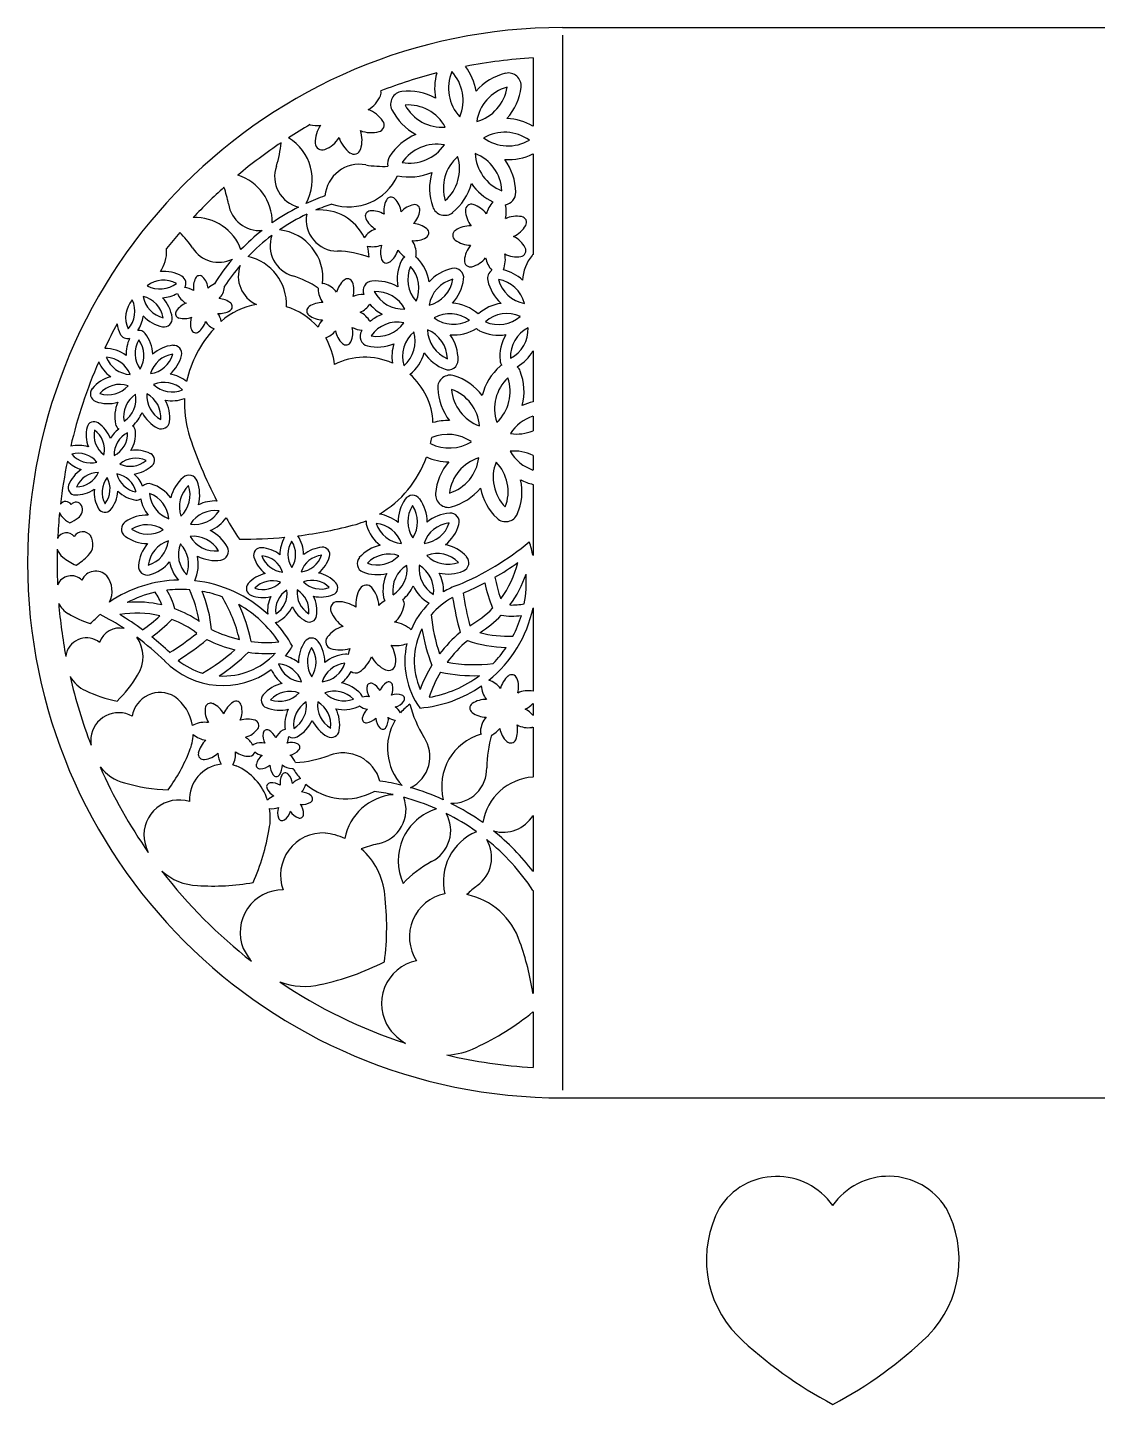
# Model space of a CAD drawing. Extents: x 41 to 331, y 1 to 187.
# Drawn here: x 40.6 to 185.6, y 0.7 to 187.2 of the extents above; entities that cross this region are included whole.
import ezdxf

# ---------------------------------------------------------------- set-up
doc = ezdxf.new("R2010")
doc.units = 0
doc.layers.get('0').update_dxf_attribs({"linetype": 'CONTINUOUS'})

msp = doc.modelspace()

# ---------------------------------------------------------------- linework, layer by layer
for p, q in [((113.1, 187.2), (258.1, 187.2)), ((113.1, 186.16), (113.1, 43.23)), ((109.1, 183.08), (109.1, 173.85)), ((109.1, 170.07), (109.1, 156.44)), ((109.1, 143.39), (109.1, 136.5)), ((109.1, 134.55), (109.1, 132.58)), ((109.1, 129.24), (109.1, 127.25)), ((109.1, 125.3), (109.1, 115.66)), ((109.1, 108.57), (109.1, 97.29)), ((109.1, 95.63), (109.1, 94.02)), ((109.1, 92.43), (109.1, 85.65)), ((109.1, 80.47), (109.1, 72.89)), ((109.1, 70.31), (109.1, 56.33)), ((109.1, 53.86), (109.1, 46.32)), ((113.1, 42.2), (258.1, 42.2))]:
    msp.add_line(p, q)
for centre, radius, start, end in [((113.1, 114.7), 72.5, 90, 270), ((113.1, 114.7), 68.5, 93.3476, 101.0625), ((113.1, 114.7), 68.5, 104.4127, 111.0662), ((103.35, 179), 7.58, 164.4034, 190.5825), ((103.35, 179), 5.71, 157.0174, 222.8813), ((93.91, 177.35), 5.71, 337.0174, 42.8813), ((93.91, 177.35), 7.58, 9.3162, 37.1384), ((107.12, 173.62), 7.58, 103.3189, 139.1539), ((105.77, 179.32), 1.72, 353.7226, 103.3189), ((107.12, 173.62), 5.71, 105.5888, 171.4527), ((99.94, 179.97), 5.71, 285.5888, 351.4527), ((99.94, 179.97), 7.58, 317.8876, 353.7226), ((84.67, 179.62), 4.12, 300.4425, 336.2775), ((87.58, 178.34), 0.932, 336.2775, 17.4008), ((91.52, 176.82), 1.72, 96.5797, 206.1761), ((92.19, 171), 7.58, 60.7447, 96.5797), ((85.37, 172.2), 4.12, 34.4453, 70.2803), ((96.78, 179.41), 7.58, 206.1761, 242.0111), ((92.19, 171), 5.71, 28.4459, 94.3099), ((96.78, 179.41), 5.71, 208.4459, 274.3099), ((113.1, 114.7), 68.5, 119.9632, 122.8223), ((79.86, 178.04), 4.12, 256.2313, 275.9946), ((83.71, 171.66), 4.12, 146.1568, 181.9918), ((87.99, 174), 0.932, 284.8489, 34.4453), ((105.27, 167.3), 7.58, 59.6789, 87.7253), ((72.56, 166.59), 6.62, 330.879, 59.0752), ((79.36, 174.5), 4.12, 291.5881, 327.4231), ((86.75, 173.53), 4.12, 197.5854, 233.4204), ((81.81, 171.91), 4.12, 343.0167, 18.8517), ((87.18, 177.08), 4.12, 249.014, 284.8489), ((96.08, 165.69), 7.58, 112.1733, 148.0083), ((105.27, 167.3), 5.71, 54.1602, 120.0242), ((105.75, 176.88), 5.71, 234.1602, 300.0242), ((113.1, 114.7), 68.5, 123.8333, 129.9764), ((60.58, 172.79), 14.43, 342.3518, 355.2729), ((80.53, 171.54), 0.932, 181.9918, 291.5881), ((84.85, 170.98), 0.932, 233.4204, 343.0167), ((96.08, 165.69), 5.71, 79.8745, 145.7384), ((92.37, 174.53), 5.71, 259.8745, 325.7384), ((99.17, 164.82), 5.71, 2.7316, 68.5956), ((106.96, 170.41), 5.71, 182.7316, 248.5956), ((105.75, 176.88), 7.58, 266.459, 296.1495), ((78.32, 167), 4.24, 160.4905, 256.4222), ((85.56, 164), 4.67, 79.2514, 175.2024), ((88.88, 184.26), 15.87, 261.1127, 272.0115), ((91.11, 168.8), 1.72, 148.0083, 193.354), ((102.66, 165.43), 5.71, 131.3031, 197.167), ((93.43, 168.04), 5.71, 311.3031, 17.167), ((99.17, 164.82), 7.58, 0.4618, 36.2968), ((67.13, 160.87), 6.62, 358.7679, 72.8039), ((84.15, 170.19), 7.28, 251.6415, 335.048), ((92.37, 174.53), 7.58, 257.6585, 293.4396), ((102.66, 165.43), 7.58, 163.6019, 199.4369), ((93.43, 168.04), 7.58, 309.0332, 344.8682), ((106.96, 170.41), 7.58, 215.0305, 244.328), ((113.1, 114.7), 68.5, 132.0463, 136.9427), ((53.63, 160.71), 14.43, 10.3851, 19.6756), ((90.34, 137.12), 28.86, 109.0773, 114.5664), ((89.86, 163.51), 0.716, 43.4028, 152.9992), ((105.04, 164.87), 1.72, 280.3659, 0.4618), ((72.02, 163.94), 4.24, 188.5237, 275.054), ((90.34, 137.12), 28.86, 116.8097, 125.11), ((90.34, 137.12), 27.51, 107.9749, 112.8884), ((80.27, 155.87), 6.62, 25.5942, 95.4204), ((87.08, 161.64), 0.716, 94.8314, 204.4277), ((87.29, 159.2), 3.16, 58.9964, 94.8314), ((92.04, 162.4), 3.16, 152.9992, 188.8342), ((88.09, 161.83), 3.16, 7.5678, 43.4028), ((93.55, 160.1), 3.16, 101.5706, 137.4056), ((93.05, 162.5), 0.716, 351.9743, 101.5706), ((90.63, 162.84), 3.16, 316.1393, 351.9743), ((97.13, 163.48), 1.72, 199.4369, 309.0332), ((100.75, 162.45), 0.814, 72.6059, 182.2023), ((103.53, 162.55), 3.59, 182.2023, 218.0373), ((99.92, 159.8), 3.59, 36.7709, 72.6059), ((106.29, 161.11), 3.59, 136.7489, 166.6087), ((101.89, 162.22), 3.59, 345.3424, 15.5758), ((63.3, 154.85), 6.62, 19.8971, 92.2447), ((90.34, 137.12), 27.51, 115.664, 124.5087), ((82.6, 161.15), 4.24, 169.6883, 269.7721), ((89.31, 162.65), 3.16, 204.4277, 240.2627), ((92.69, 157.5), 3.16, 50.142, 85.977), ((106.89, 158.05), 3.59, 79.3451, 115.1801), ((107.41, 160.79), 0.814, 329.7488, 79.3451), ((113.1, 114.7), 68.5, 139.2202, 141.5899), ((51.04, 149.23), 14.43, 34.3478, 45.0677), ((90.34, 137.12), 28.86, 128.4654, 136.166), ((90.34, 137.12), 27.51, 127.2334, 136.1769), ((77.71, 157.64), 4.24, 161.0634, 253.7564), ((74.01, 153.21), 6.62, 353.808, 83.5122), ((88.84, 156.94), 3.16, 110.425, 145.5264), ((93.02, 161.48), 3.16, 264.7107, 300.5457), ((94.26, 159.37), 0.716, 300.5457, 50.142), ((99.03, 159.05), 0.814, 124.0345, 233.6308), ((100.59, 156.75), 3.59, 88.1995, 124.0345), ((105.01, 162.19), 3.59, 293.9138, 329.7488), ((104.87, 155.68), 3.59, 27.9166, 63.7515), ((54.59, 156.91), 4.86, 325.4948, 1.3298), ((58.35, 156.99), 1.1, 1.3298, 13.8548), ((66.52, 159.64), 4.24, 212.4864, 295.7832), ((82.06, 142.5), 14.43, 70.4619, 87.9107), ((87.41, 160.67), 3.16, 256.2694, 291.6913), ((80.27, 155.87), 6.62, 1.8988, 15.1398), ((91.58, 156.75), 3.16, 161.8536, 197.6885), ((87.77, 157.95), 3.16, 307.2849, 343.1199), ((93.44, 158.77), 3.16, 213.2821, 236.9314), ((90.12, 156.54), 3.16, 358.7135, 34.5484), ((100.68, 161.29), 3.59, 233.6308, 269.4658), ((103.38, 155.37), 3.59, 139.6281, 175.4631), ((107.33, 156.98), 0.814, 278.3202, 27.9166), ((90.34, 137.12), 28.86, 139.5916, 147.8227), ((90.34, 137.12), 27.51, 139.5218, 146.8716), ((73.4, 153.52), 4.24, 159.8689, 245.2917), ((69.06, 149.7), 6.62, 357.1848, 77.4964), ((89.25, 156.01), 0.716, 197.6885, 307.2849), ((96.52, 153.05), 5.83, 153.7431, 189.5781), ((92.47, 155.04), 1.32, 125.2379, 153.7431), ((96.52, 153.05), 4.39, 156.013, 221.8769), ((89.24, 151.9), 4.39, 336.013, 41.8769), ((92.57, 156.48), 0.716, 331.8801, 358.7135), ((92.47, 155.04), 1.32, 44.1468, 56.8482), ((89.24, 151.9), 5.83, 8.3118, 44.1468), ((100.61, 155.59), 0.814, 175.4631, 285.0594), ((99.89, 158.27), 3.59, 285.0594, 320.8944), ((106.2, 156.7), 3.59, 191.0567, 221.6334), ((101.76, 155.78), 3.59, 337.5326, 12.323), ((106.93, 159.73), 3.59, 242.4852, 278.3202), ((113.49, 152.63), 5.83, 140.6438, 176.4788), ((110.01, 155.49), 1.32, 133.5962, 140.6438), ((59.05, 149.31), 3.66, 61.7674, 127.6314), ((59.05, 149.31), 4.86, 59.4976, 95.3326), ((60.96, 152.55), 1.1, 328.0399, 59.4976), ((65.81, 152.01), 2.74, 152.9992, 188.8342), ((63.92, 152.97), 0.621, 43.4028, 152.9992), ((62.37, 151.51), 2.74, 7.5678, 43.4028), ((72.04, 139.86), 14.43, 56.6378, 71.8951), ((85.55, 150.58), 3.16, 130.3852, 166.2202), ((83.96, 152.44), 0.716, 20.7888, 130.3852), ((99.35, 148.85), 5.83, 102.3145, 138.1495), ((99.35, 148.85), 4.39, 104.5844, 170.4483), ((93.91, 153.83), 4.39, 284.5844, 350.4483), ((98.39, 153.26), 1.32, 352.7182, 102.3145), ((93.91, 153.83), 5.83, 316.8832, 352.7182), ((104.26, 153.22), 1.32, 124.1114, 192.0724), ((108.67, 154.16), 4.39, 194.3422, 260.2062), ((103.67, 148.74), 4.39, 14.3422, 80.2062), ((103.67, 148.74), 5.83, 46.641, 76.0331), ((58.55, 155.44), 3.66, 241.7674, 307.6314), ((58.55, 155.44), 4.86, 274.0663, 298.9516), ((63.44, 152.23), 2.74, 202.341, 240.2627), ((61.68, 149.23), 2.74, 58.9964, 85.6372), ((67.11, 150.02), 2.74, 115.8432, 137.4056), ((64.59, 152.39), 2.74, 316.1393, 351.9743), ((66.69, 152.1), 0.621, 351.9743, 5.1321), ((80.68, 151.79), 0.716, 170.1867, 181.8137), ((83.12, 151.86), 3.16, 181.8137, 217.6487), ((80.68, 151.79), 0.716, 72.2174, 97.1452), ((79.93, 149.46), 3.16, 36.3824, 72.2174), ((81.68, 151.57), 3.16, 344.9538, 20.7888), ((87.39, 151.53), 1.32, 95.5753, 201.4969), ((87.83, 147.04), 5.83, 59.7403, 95.5753), ((87.83, 147.04), 4.39, 27.4415, 93.3055), ((91.48, 153.45), 4.39, 207.4415, 273.3055), ((108.67, 154.16), 5.83, 192.0724, 227.9074), ((57.55, 147.9), 3.66, 138.9103, 204.7743), ((51.47, 148.77), 3.66, 318.9103, 24.7743), ((55.39, 147.22), 3.66, 10.3389, 76.2028), ((59.86, 151.43), 3.66, 190.3389, 256.2028), ((55.39, 147.22), 4.86, 8.069, 43.904), ((63.03, 147.27), 2.74, 110.425, 146.26), ((66.37, 147.75), 2.74, 50.142, 85.977), ((73.02, 140.54), 9.23, 98.6939, 132.0505), ((67.73, 149.38), 0.621, 300.5457, 50.142), ((73.02, 140.54), 9.23, 41.095, 73.2989), ((79.15, 148.81), 0.716, 123.646, 233.2423), ((80.5, 146.78), 3.16, 87.811, 123.646), ((86.06, 147.89), 3.16, 88.049, 114.7916), ((84.42, 151.53), 3.16, 293.5253, 324.7299), ((91.48, 153.45), 5.83, 219.8988, 241.0067), ((97.84, 144.02), 5.83, 48.6872, 86.7209), ((105.58, 144.06), 5.83, 98.0696, 131.853), ((51.47, 148.8), 4.86, 327.2582, 351.1524), ((59.86, 151.43), 4.86, 222.6377, 258.4727), ((59.11, 147.75), 1.1, 258.4727, 8.069), ((61.27, 148.45), 0.621, 146.26, 255.8563), ((61.79, 150.51), 2.74, 255.8563, 291.6913), ((65.41, 147.11), 2.74, 161.8536, 197.6885), ((66.65, 151.21), 2.74, 264.7107, 300.5457), ((64.14, 146.92), 2.74, 9.862, 34.5484), ((80.61, 150.77), 3.16, 233.2423, 269.0773), ((82.95, 145.55), 3.16, 139.2396, 160.3705), ((84.26, 145.81), 3.16, 29.7679, 63.363), ((90.75, 142.91), 5.83, 111.1689, 129.9618), ((97.84, 144.02), 4.39, 53.1558, 119.0198), ((98.34, 151.38), 4.39, 233.1558, 299.0198), ((105.58, 144.06), 4.39, 65.7708, 131.6348), ((104.46, 151.35), 4.39, 245.7708, 311.6348), ((113.1, 114.7), 68.5, 151.7997, 154.913), ((57.53, 147.79), 4.86, 188.5564, 205.721), ((54.15, 146.16), 1.1, 205.721, 284.7413), ((55.67, 145.08), 1.1, 37.7583, 95.6864), ((52.7, 142.78), 4.86, 1.9233, 37.7583), ((76.59, 136.27), 14.73, 136.6466, 168.4092), ((63.39, 146.46), 0.621, 197.6885, 307.2849), ((62.1, 148.15), 2.74, 307.2849, 343.1199), ((67.02, 148.86), 2.74, 213.2821, 245.1922), ((79.9, 148.12), 3.16, 290.5935, 320.5059), ((85.44, 146.7), 3.16, 190.6681, 226.5031), ((81.52, 145.91), 3.16, 336.0995, 11.9344), ((86.1, 149.36), 3.16, 242.0967, 267.2234), ((86.97, 145.36), 1.32, 147.0039, 256.6002), ((90.75, 142.91), 5.83, 145.592, 147.0039), ((90.75, 142.91), 4.39, 78.8701, 144.734), ((88.02, 149.75), 4.39, 258.8701, 324.734), ((95.81, 142.62), 4.39, 130.2987, 196.1626), ((88.75, 144.74), 4.39, 310.2987, 16.1626), ((93.12, 142.19), 4.39, 1.7272, 67.5912), ((99.18, 146.39), 4.39, 181.7272, 247.5912), ((98.34, 151.38), 5.83, 265.4546, 302.2406), ((93.12, 142.19), 5.83, 359.4574, 35.2924), ((102.45, 147.31), 1.32, 220.8713, 243.501), ((104.46, 151.35), 5.83, 243.501, 279.3359), ((110.44, 142.63), 5.83, 149.4982, 185.3332), ((110.44, 142.63), 4.39, 117.1994, 183.0633), ((104.04, 146.3), 4.39, 297.1994, 3.0633), ((51.08, 138.88), 4.86, 53.3519, 90.2806), ((58.83, 143.05), 4.86, 155.1319, 183.1896), ((58.83, 143.05), 3.66, 149.6245, 215.4884), ((52.7, 142.78), 3.66, 329.6245, 35.4884), ((60.79, 139.32), 4.86, 95.926, 131.761), ((60.4, 143.05), 1.1, 346.3297, 95.926), ((73.02, 140.54), 9.23, 6.231, 30.0428), ((83.76, 144.92), 0.716, 226.5031, 336.0995), ((88.02, 149.75), 5.83, 256.6002, 292.4352), ((95.81, 142.62), 5.83, 162.5975, 188.6557), ((113.1, 114.7), 68.5, 156.5872, 166.6781), ((54.69, 143.85), 4.86, 203.4555, 234.6182), ((51.08, 138.88), 3.66, 21.053, 86.917), ((54.69, 143.85), 3.66, 201.053, 266.917), ((56.75, 143.94), 3.66, 278.1959, 344.0598), ((60.79, 139.32), 3.66, 98.1959, 164.0598), ((56.75, 143.94), 4.86, 310.4947, 346.3297), ((86.32, 133.3), 9.23, 66.2432, 116.6003), ((88.75, 144.74), 5.83, 309.0797, 343.8638), ((99.18, 146.39), 5.83, 214.0261, 249.861), ((97.63, 142.15), 1.32, 249.861, 359.4574), ((105.94, 142.21), 1.32, 185.3332, 214.0195), ((104.04, 146.3), 5.83, 300.0269, 330.0346), ((59.09, 135.46), 4.86, 50.8532, 80.3325), ((86.32, 133.3), 9.23, 2.3853, 48.6109), ((97.9, 138.39), 1.72, 72.6059, 182.2023), ((96.15, 132.8), 7.58, 36.7709, 72.6059), ((109.6, 135.58), 7.58, 130.7737, 166.6087), ((105.77, 140.02), 1.72, 122.2548, 130.7737), ((105.77, 140.02), 1.72, 21.1773, 45.8806), ((100.3, 137.9), 7.58, 345.3424, 21.1773), ((50.21, 137.58), 1.1, 140.6154, 250.2118), ((53.12, 135.19), 4.86, 104.7804, 140.6154), ((53.12, 135.19), 3.66, 72.4816, 138.3456), ((51.49, 141.11), 3.66, 252.4816, 318.3456), ((59.09, 135.46), 3.66, 46.7673, 112.6313), ((60.19, 141.5), 3.66, 226.7673, 292.6313), ((103.76, 138.62), 7.58, 182.2023, 218.0373), ((103.76, 138.62), 5.71, 184.4721, 250.3361), ((96.15, 132.8), 5.71, 4.4721, 70.3361), ((109.6, 135.58), 5.71, 133.0435, 198.9075), ((100.3, 137.9), 5.71, 313.0435, 18.9075), ((51.49, 141.11), 4.86, 250.2118, 286.0467), ((57.28, 134.48), 4.86, 156.209, 192.044), ((57.28, 134.48), 3.66, 123.9102, 189.7741), ((51.63, 136.9), 3.66, 303.9102, 9.7741), ((60.42, 137.29), 3.66, 175.3387, 241.2027), ((55.01, 134.38), 3.66, 355.3387, 61.2027), ((60.19, 141.5), 4.86, 259.0661, 290.2822), ((55.01, 134.38), 4.86, 353.0689, 28.9039), ((76.59, 136.27), 14.73, 177.3659, 195.7148), ((110.86, 129.12), 7.58, 103.4436, 115.1801), ((51.63, 136.9), 4.86, 311.1326, 337.4753), ((60.42, 137.29), 4.86, 207.6376, 243.4725), ((110.86, 129.12), 5.71, 107.9813, 147.4789), ((52.9, 131.99), 4.37, 165.7388, 201.5738), ((49.62, 132.82), 0.991, 56.1425, 165.7388), ((52.9, 131.99), 3.29, 168.0087, 233.8726), ((47.73, 130.01), 3.29, 348.0087, 53.8726), ((47.73, 130.01), 4.37, 20.3075, 56.1425), ((55.63, 129.36), 4.37, 127.8322, 150.1452), ((53.6, 133.7), 1.1, 192.044, 233.6367), ((50.87, 132.16), 4.37, 328.8789, 4.7139), ((54.24, 132.44), 0.991, 4.7139, 53.627), ((58.74, 133.93), 1.1, 243.4725, 353.0689), ((97.55, 126.37), 7.58, 88.1995, 105.3636), ((106.88, 137.84), 5.71, 261.615, 292.8713), ((47.46, 126.23), 4.37, 71.7361, 103.5113), ((55.63, 129.36), 3.29, 116.5801, 182.4441), ((50.87, 132.16), 3.29, 296.5801, 2.4441), ((117.56, 149.87), 57.89, 197.6954, 207.6023), ((86.32, 133.3), 9.23, 344.518, 349.7846), ((97.75, 135.95), 5.71, 243.6901, 301.7646), ((97.55, 126.37), 5.71, 55.9007, 112.0871), ((47.46, 126.23), 3.29, 39.4373, 105.3012), ((49.14, 131.5), 3.29, 219.4373, 285.3012), ((55.27, 125.58), 3.29, 65.1515, 131.0155), ((55.27, 125.58), 4.37, 62.8817, 98.7167), ((56.82, 128.59), 0.991, 313.2853, 62.8817), ((80.8, 133.97), 14.73, 300.4922, 340.3563), ((97.75, 135.95), 7.58, 246.0714, 269.4658), ((96.08, 129.59), 5.71, 287.3293, 353.1932), ((103.45, 123.46), 5.71, 107.3293, 173.1932), ((106.6, 124.11), 5.71, 64.0451, 96.0504), ((110.93, 132.66), 5.71, 210.1864, 251.2567), ((113.1, 114.7), 68.5, 168.4123, 173.3532), ((49.14, 131.5), 4.37, 224.0486, 253.0024), ((50.25, 123.65), 4.37, 123.1646, 158.9996), ((47.17, 128.25), 3.29, 270.8658, 336.7298), ((50.25, 123.65), 3.29, 90.8658, 156.7298), ((54.5, 131.05), 3.29, 245.1515, 311.0155), ((54.5, 131.05), 4.37, 277.4504, 313.2853), ((103.45, 123.46), 7.58, 139.6281, 175.4631), ((109.41, 126.26), 5.71, 158.7578, 224.6218), ((100.02, 124.32), 5.71, 338.7578, 44.6218), ((47.09, 124.87), 0.991, 158.9996, 268.596), ((54, 124.23), 3.29, 142.2944, 208.1583), ((48.49, 124.69), 3.29, 322.2944, 28.1583), ((52.1, 123.5), 3.29, 13.723, 79.5869), ((55.89, 127.52), 3.29, 193.723, 259.5869), ((52.1, 123.5), 4.37, 20.9202, 47.2881), ((57.03, 124.22), 1.19, 72.6059, 135.2301), ((55.81, 120.35), 5.25, 36.7709, 72.6059), ((65.12, 122.28), 5.25, 130.7737, 166.6087), ((65.12, 122.28), 3.95, 133.0435, 198.9075), ((58.68, 123.88), 3.95, 313.0435, 18.9075), ((62.47, 125.35), 1.19, 21.1773, 130.7737), ((58.68, 123.88), 5.25, 345.3424, 21.1773), ((100.02, 124.32), 7.58, 336.488, 12.323), ((110.93, 132.66), 7.58, 242.4852, 255.9958), ((47.17, 128.25), 4.37, 268.596, 304.431), ((54, 124.23), 4.37, 174.5932, 210.4282), ((48.49, 124.69), 4.37, 320.0245, 355.8595), ((55.89, 127.52), 4.37, 226.0218, 261.8568), ((55.41, 124.17), 0.991, 261.8568, 302.1666), ((61.08, 124.38), 5.25, 191.5102, 218.0373), ((61.08, 124.38), 3.95, 184.4721, 250.3361), ((55.81, 120.35), 3.95, 4.4721, 70.3361), ((96.17, 120.27), 5.35, 145.2843, 181.1193), ((92.77, 122.62), 1.21, 35.688, 145.2843), ((89.41, 120.21), 5.35, 359.853, 35.688), ((97.61, 123.92), 1.72, 175.4631, 285.0594), ((96.08, 129.59), 7.58, 285.0594, 320.8944), ((109.41, 126.26), 7.58, 191.0567, 226.8916), ((113.1, 114.7), 68.5, 174.3164, 177.2509), ((46.23, 121.92), 1.36, 198.653, 225.2158), ((45.76, 122.14), 0.855, 30.4192, 145.651), ((47.16, 122.04), 0.855, 28.1305, 140.7885), ((46.67, 121.88), 1.36, 305.9919, 24.0175), ((51.08, 122.52), 0.991, 210.4282, 320.0245), ((66, 117.81), 3.95, 81.615, 147.4789), ((63.24, 123.84), 3.95, 261.615, 327.4789), ((66, 117.81), 5.25, 87.1376, 115.1801), ((87.48, 115.99), 5.35, 51.2816, 81.4527), ((96.17, 120.27), 4.03, 147.5542, 213.4181), ((89.41, 120.21), 4.03, 327.5542, 33.4181), ((98.17, 116.08), 5.35, 93.8558, 129.6908), ((97.89, 120.21), 1.21, 344.2594, 93.8558), ((105.4, 121.98), 1.72, 226.8916, 336.488), ((49.17, 124.62), 5.36, 223.2352, 237.7229), ((44.17, 125.01), 5.36, 293.4848, 307.9725), ((54.51, 119.26), 1.19, 124.0345, 233.6308), ((56.78, 115.9), 5.25, 88.1995, 124.0345), ((56.78, 115.9), 3.95, 55.9007, 121.7646), ((63.24, 123.84), 5.25, 293.9138, 324.3856), ((117.56, 149.87), 57.89, 210.1606, 213.5347), ((70.02, 175.78), 57.89, 277.1401, 285.1359), ((80.8, 133.97), 14.73, 287.1165, 292.7991), ((87.68, 120.12), 1.21, 167.1114, 196.7129), ((91.65, 121.31), 5.35, 196.7129, 232.5479), ((91.65, 121.31), 4.03, 198.9828, 264.8467), ((87.48, 115.99), 4.03, 18.9828, 84.8467), ((98.17, 116.08), 4.03, 96.1256, 161.9896), ((93.91, 121.33), 4.03, 276.1256, 341.9896), ((93.91, 121.33), 5.35, 308.4244, 344.2594), ((45.88, 117.42), 1.34, 38.2976, 154.8474), ((48.07, 117.55), 1.34, 36.0089, 148.6669), ((47.34, 117.21), 2.13, 313.8703, 31.8959), ((56.92, 122.53), 5.25, 233.6308, 269.4658), ((56.92, 122.53), 3.95, 235.9007, 301.7646), ((55.77, 118.13), 3.95, 287.3293, 353.1932), ((60.87, 113.89), 3.95, 107.3293, 173.1932), ((63.05, 114.34), 3.95, 30.1864, 96.0504), ((66.05, 120.25), 3.95, 210.1864, 276.0504), ((63.05, 114.34), 5.25, 27.9166, 63.7515), ((70.02, 175.78), 57.89, 269.2966, 275.3739), ((79.17, 115.86), 4.37, 148.5375, 181.1193), ((79.17, 115.86), 3.29, 147.5542, 213.4181), ((73.64, 115.81), 3.29, 327.5542, 33.4181), ((73.64, 115.81), 4.37, 359.853, 35.2487), ((84.64, 146.25), 37.4, 292.3679, 309.8167), ((92.31, 112.11), 17.16, 11.9349, 18.3799), ((113.1, 114.7), 68.5, 178.4829, 182.5045), ((46.65, 117.17), 2.13, 197.8448, 233.0943), ((42.81, 121.51), 8.38, 301.3633, 315.8509), ((60.87, 113.89), 5.25, 139.6281, 175.4631), ((64.99, 115.82), 3.95, 158.7578, 224.6218), ((58.49, 114.48), 3.95, 338.7578, 44.6218), ((66.63, 116.24), 1.19, 278.3202, 27.9166), ((72.23, 115.74), 0.991, 87.1166, 196.7129), ((72.06, 112.36), 4.37, 51.2816, 87.1166), ((80.81, 112.43), 3.29, 96.1256, 161.9896), ((77.32, 116.73), 3.29, 276.1256, 341.9896), ((80.81, 112.43), 4.37, 93.8558, 129.6908), ((80.58, 115.81), 0.991, 344.2594, 93.8558), ((89.57, 111.85), 5.35, 102.7102, 138.5451), ((89.57, 111.85), 4.03, 70.4113, 136.2753), ((96.14, 111.91), 4.03, 44.6971, 110.561), ((97.59, 118.51), 4.03, 224.6971, 290.561), ((96.14, 111.91), 5.35, 42.4272, 78.2622), ((50.63, 121.98), 8.38, 231.1136, 245.6013), ((56.82, 114.21), 1.19, 175.4631, 285.0594), ((55.77, 118.13), 5.25, 285.0594, 320.8944), ((64.99, 115.82), 5.25, 191.0567, 221.2905), ((58.49, 114.48), 5.25, 335.0295, 12.323), ((66.05, 120.25), 5.25, 242.4852, 278.3202), ((75.47, 116.71), 4.37, 196.7129, 232.5479), ((75.47, 116.71), 3.29, 198.9828, 264.8467), ((72.06, 112.36), 3.29, 18.9828, 84.8467), ((77.32, 116.73), 4.37, 308.4244, 344.2594), ((86.47, 114.59), 1.21, 138.5451, 248.1415), ((88.01, 118.43), 4.03, 250.4113, 316.2753), ((94.11, 110.91), 4.03, 121.8399, 187.7039), ((88, 113.79), 4.03, 301.8399, 7.7039), ((97.68, 113.87), 4.03, 173.2685, 239.1324), ((91.62, 110.89), 4.03, 353.2685, 59.1324), ((99.2, 114.7), 1.21, 292.8309, 42.4272), ((84.64, 146.25), 38.68, 299.9144, 305.4055), ((94.02, 117.88), 13.4, 323.0465, 346.3816), ((46.53, 110.88), 2.05, 45.6523, 156.0722), ((49.83, 111.51), 2.05, 43.3635, 156.0215), ((48.79, 110.84), 3.27, 332.8955, 39.2505), ((61.4, 95.2), 17.16, 91.1756, 124.4389), ((61.4, 95.2), 17.16, 46.813, 83.8027), ((73.77, 108.97), 4.37, 102.7102, 138.5451), ((73.77, 108.97), 3.29, 70.4113, 136.2753), ((72.5, 114.35), 3.29, 250.4113, 316.2753), ((79.15, 109.02), 3.29, 44.6971, 110.561), ((80.34, 114.42), 3.29, 224.6971, 290.561), ((79.15, 109.02), 4.37, 42.4272, 78.2622), ((81.65, 111.3), 0.991, 292.8309, 42.4272), ((88.01, 118.43), 5.35, 248.1415, 283.9765), ((94.11, 110.91), 5.35, 154.1387, 189.9737), ((97.59, 118.51), 5.35, 256.9959, 292.8309), ((91.62, 110.89), 5.35, 358.311, 26.8336), ((84.64, 146.25), 38.68, 292.7873, 297.5886), ((122.4, 116.29), 20.31, 192.2555, 202.4279), ((122.4, 116.29), 18.81, 190.8978, 200.0772), ((94.02, 117.88), 14.9, 323.2901, 341.5123), ((92.31, 112.11), 15.88, 349.1486, 3.7697), ((61.4, 95.2), 15.88, 102.7747, 117.3958), ((50.44, 105.63), 9.01, 21.8021, 34.1813), ((61.4, 95.2), 15.88, 85.933, 96.9179), ((50.44, 105.63), 10.51, 15.5716, 30.5323), ((47.56, 103.98), 16.55, 9.5949, 25.2924), ((61.4, 95.2), 15.88, 69.5312, 79.6178), ((47.56, 103.98), 18.05, 5.3081, 22.3056), ((49.81, 99.74), 20.03, 13.1863, 31.118), ((71.24, 111.21), 0.991, 138.5451, 248.1415), ((72.5, 114.35), 4.37, 248.1415, 283.9765), ((77.49, 108.2), 4.37, 154.1387, 186.3495), ((77.49, 108.2), 3.29, 121.8399, 187.7039), ((72.49, 110.56), 3.29, 301.8399, 7.7039), ((80.41, 110.62), 3.29, 173.2685, 239.1324), ((75.45, 108.18), 3.29, 353.2685, 59.1324), ((80.34, 114.42), 4.37, 256.9959, 292.8309), ((75.45, 108.18), 4.37, 350.9986, 26.8336), ((89.33, 109.04), 4.25, 149.332, 185.1669), ((86.5, 110.72), 0.961, 39.7356, 149.332), ((83.98, 108.62), 4.25, 3.9006, 39.7356), ((88, 113.79), 5.35, 310.0861, 335.405), ((97.68, 113.87), 5.35, 205.5673, 240.3364), ((102.73, 101.37), 11, 110.5066, 121.6127), ((148.55, 118.32), 49.53, 188.9766, 194.2068), ((113.1, 114.7), 68.5, 184.6086, 190.686), ((47.74, 110.64), 3.27, 206.3537, 240.4489), ((55.43, 94.47), 14.9, 76.9162, 95.1384), ((55.43, 94.47), 14.9, 55.43, 69.8554), ((61.4, 95.2), 15.88, 33.4769, 60.4697), ((49.81, 99.74), 21.53, 11.4865, 25.5643), ((72.49, 110.56), 4.37, 299.5701, 335.405), ((80.41, 110.62), 4.37, 205.5673, 241.4023), ((82.62, 108.45), 0.961, 91.1642, 200.7605), ((82.68, 105.17), 4.25, 55.3292, 91.1642), ((91.15, 105.84), 4.25, 119.8737, 133.7384), ((90.04, 110.19), 1.21, 189.9737, 213.6893), ((87.48, 109.76), 4.25, 312.4721, 348.307), ((90.7, 109.09), 0.961, 348.307, 39.1242), ((102.73, 101.37), 11, 134.3708, 157.3105), ((102.73, 101.37), 9.72, 117.7344, 139.9023), ((148.55, 118.32), 51.03, 189.4208, 194.8339), ((94.02, 117.88), 13.4, 299.0402, 315.7696), ((92.31, 112.11), 17.16, 308.9975, 348.0651), ((106.26, 117.98), 9.01, 268.176, 280.5552), ((52.85, 118.75), 12.84, 238.4683, 252.9559), ((41.05, 116.49), 12.84, 308.7179, 316.8123), ((33.2, 74.5), 37.4, 56.7408, 62.5874), ((55.43, 94.47), 13.4, 76.6726, 100.0078), ((33.2, 74.5), 38.68, 53.5406, 59.0316), ((45.52, 121.11), 18.81, 304.5239, 313.7033), ((45.52, 121.11), 20.31, 305.8816, 316.054), ((55.43, 94.47), 13.4, 52.6664, 69.3957), ((74.16, 107.61), 0.991, 272.8461, 299.5701), ((61.4, 95.2), 17.16, 28.4463, 41.721), ((78.79, 107.65), 0.991, 241.4023, 350.9986), ((85.69, 109.62), 4.25, 200.7605, 236.5955), ((89.78, 102.42), 4.25, 48.6811, 82.3098), ((120.8, 110.38), 25.66, 186.156, 198.2657), ((94.02, 117.88), 14.9, 301.8039, 316.2293), ((106.26, 117.98), 10.51, 261.9455, 276.9062), ((92.31, 112.11), 15.88, 332.3069, 343.2918), ((48.59, 101.68), 2.84, 51.3905, 164.0485), ((53.06, 103.01), 2.84, 76.8238, 161.7597), ((33.2, 74.5), 37.4, 45.994, 53.6008), ((51.71, 101.95), 4.54, 326.9631, 35.8314), ((33.2, 74.5), 38.68, 46.4134, 51.2147), ((33.17, 144.24), 49.53, 302.6027, 307.8329), ((73.03, 120.73), 16.84, 243.5815, 257.2365), ((79.09, 103.39), 1.1, 35.688, 145.2843), ((81.97, 104), 0.961, 142.5927, 252.1891), ((84.57, 102.01), 4.25, 106.7578, 142.5927), ((102.73, 101.37), 9.72, 153.2944, 203.3383), ((120.8, 110.38), 27.16, 189.8458, 200.6457), ((111.03, 91.23), 18.34, 130.1111, 142.734), ((105.89, 121.28), 16.55, 255.9688, 271.6663), ((33.17, 144.24), 51.03, 303.0469, 308.46), ((51.57, 122.01), 25.66, 299.7821, 311.8919), ((73.03, 120.73), 18.34, 243.7373, 256.3602), ((73.03, 120.73), 16.84, 262.7555, 275.5196), ((67.07, 109.06), 11, 320.4354, 328.898), ((82.18, 101.25), 4.86, 145.2843, 181.1193), ((82.18, 101.25), 3.66, 147.5542, 213.4181), ((76.03, 101.2), 3.66, 327.5542, 33.4181), ((76.03, 101.2), 4.86, 359.853, 35.688), ((82.97, 107.13), 4.25, 252.1891, 288.0241), ((88.23, 101.51), 4.25, 158.1863, 169.9215), ((90.56, 107.73), 4.25, 261.0435, 289.7268), ((86.25, 101.36), 4.25, 355.0462, 30.8812), ((102.73, 101.37), 11, 167.5694, 215.2719), ((111.03, 91.23), 16.84, 129.9553, 143.6104), ((105.89, 121.28), 18.05, 251.682, 268.6794), ((92.31, 112.11), 15.88, 315.9051, 325.9917), ((50.3, 101.53), 4.54, 168.1615, 174.0602), ((67.07, 109.06), 11, 224.1327, 306.588), ((67.07, 109.06), 9.72, 231.3605, 253.5284), ((51.57, 122.01), 27.16, 303.4719, 314.2718), ((67.07, 109.06), 9.72, 266.9205, 316.9644), ((73.03, 120.73), 18.34, 262.167, 273.5894), ((78.07, 102.2), 3.66, 198.9828, 264.8467), ((74.28, 97.36), 3.66, 18.9828, 84.8467), ((74.28, 97.36), 4.86, 51.2816, 74.8605), ((84, 97.45), 3.66, 96.1256, 161.9896), ((80.13, 102.22), 3.66, 276.1256, 341.9896), ((84, 97.45), 4.86, 93.8558, 129.6908), ((83.74, 101.2), 1.1, 74.1794, 93.8558), ((83.22, 103.45), 4.25, 303.6177, 339.4526), ((90.89, 104.06), 4.25, 209.6149, 245.4499), ((89.52, 101.07), 0.961, 245.4499, 355.0462), ((111.03, 91.23), 18.34, 148.5409, 159.9632), ((101.1, 120.92), 20.03, 259.5602, 277.4918), ((113.1, 114.7), 68.5, 193.0047, 201.1466), ((50.3, 101.53), 4.54, 209.6305, 246.1871), ((40.24, 108.67), 17.83, 314.4561, 328.9437), ((78.07, 102.2), 4.86, 203.9085, 232.5479), ((80.13, 102.22), 4.86, 308.4244, 332.4463), ((85.04, 100.72), 0.961, 231.1169, 303.6177), ((111.03, 91.23), 16.84, 149.1294, 161.8935), ((92.31, 112.11), 15.88, 279.8508, 306.8436), ((101.1, 120.92), 21.53, 257.8604, 271.9382), ((107.87, 96.88), 3.27, 130.7737, 166.6087), ((106.22, 98.79), 0.74, 21.1773, 130.7737), ((103.87, 97.88), 3.27, 345.3424, 21.1773), ((56.22, 113.43), 17.83, 244.2065, 258.6941), ((58.54, 93.32), 3.8, 58.6365, 171.2945), ((76.18, 93.6), 4.86, 102.7102, 138.5451), ((76.18, 93.6), 3.66, 70.4113, 136.2753), ((74.76, 99.58), 3.66, 250.4113, 316.2753), ((82.16, 93.65), 3.66, 44.6971, 110.561), ((83.47, 99.65), 3.66, 224.6971, 290.561), ((82.16, 93.65), 4.86, 42.4272, 78.2622), ((88.88, 97.69), 2.29, 174.7798, 210.6148), ((87.12, 97.86), 0.518, 65.1835, 174.7798), ((86.38, 96.25), 2.29, 29.3485, 65.1835), ((90.51, 96.56), 2.29, 123.3513, 159.1862), ((89.54, 98.04), 0.518, 13.7549, 123.3513), ((87.82, 97.62), 2.29, 337.9199, 13.7549), ((92.31, 112.11), 17.16, 274.8201, 304.7915), ((105.36, 98.19), 3.27, 182.8596, 218.0373), ((102.08, 95.68), 3.27, 36.7709, 71.7104), ((108.42, 94.09), 3.27, 78.0242, 115.1801), ((56.99, 91.63), 6.06, 9.5666, 54.5235), ((65.4, 94.93), 0.74, 65.1835, 174.7798), ((64.34, 92.64), 3.27, 29.3485, 65.1835), ((70.24, 93.08), 3.27, 123.3513, 159.1862), ((68.85, 95.19), 0.74, 13.7549, 123.3513), ((66.4, 94.59), 3.27, 337.9199, 13.7549), ((73.36, 96.09), 1.1, 138.5451, 248.1415), ((80.31, 92.74), 3.66, 121.8399, 187.7039), ((74.75, 95.36), 3.66, 301.8399, 7.7039), ((83.56, 95.43), 3.66, 173.2685, 239.1324), ((78.04, 92.72), 3.66, 353.2685, 59.1324), ((83.47, 99.65), 4.86, 256.9959, 292.8309), ((84.93, 96.19), 1.1, 292.8309, 307.1576), ((86.98, 97.13), 2.29, 232.8462, 262.0434), ((84.93, 96.19), 1.1, 16.0755, 42.4272), ((86.55, 94.27), 2.29, 80.7771, 104.0836), ((90.63, 94.58), 2.29, 71.9227, 107.7577), ((89.78, 97.34), 2.29, 286.4914, 322.3263), ((89.16, 93.25), 2.29, 29.5083, 56.3291), ((96.72, 89.57), 7.35, 125.8422, 139.2359), ((91.18, 96.26), 0.518, 322.3263, 71.9227), ((107.94, 99.52), 16.03, 194.4054, 211.8542), ((101.27, 95), 0.74, 124.0345, 233.6308), ((102.69, 92.91), 3.27, 88.1995, 124.0345), ((106.7, 97.85), 3.27, 293.9138, 317.1123), ((52.94, 90.58), 3.8, 60.9253, 173.5832), ((67.92, 94.7), 3.27, 174.7798, 210.6148), ((70.42, 90.25), 3.27, 71.9227, 107.7577), ((71.21, 92.65), 0.74, 322.3263, 71.9227), ((74.76, 99.58), 4.86, 248.1415, 283.9765), ((80.31, 92.74), 4.86, 154.1387, 187.7185), ((74.75, 95.36), 4.86, 299.5701, 335.405), ((83.56, 95.43), 4.86, 205.5673, 241.4023), ((78.04, 92.72), 4.86, 350.9986, 26.8336), ((86.47, 93.54), 0.518, 168.0406, 277.637), ((88.2, 93.17), 2.29, 132.2056, 168.0406), ((86.23, 95.29), 2.29, 277.637, 313.4719), ((90.09, 93.78), 2.29, 183.6342, 219.4692), ((87.21, 93.56), 2.29, 329.0655, 4.9005), ((96.72, 89.57), 7.35, 148.8355, 223.327), ((90.79, 95.63), 2.29, 235.0628, 260.8921), ((102.77, 97.04), 3.27, 233.6308, 269.4658), ((105.23, 91.65), 3.27, 139.6281, 175.4631), ((106.58, 91.94), 3.27, 39.6828, 63.7515), ((56.99, 91.63), 6.06, 336.4979, 358.1844), ((63.45, 92.07), 0.74, 116.612, 130.4743), ((65.2, 93.9), 3.27, 228.8959, 262.0434), ((64.58, 89.81), 3.27, 80.7771, 116.612), ((69.21, 94.19), 3.27, 286.4914, 322.3263), ((74.78, 91.27), 2.29, 171.062, 206.8969), ((73.03, 91.55), 0.518, 61.4656, 171.062), ((72.19, 90), 2.29, 25.6306, 61.4656), ((76.33, 90.03), 2.29, 119.6334, 155.4684), ((75.46, 91.57), 0.518, 85.6807, 119.6334), ((81.76, 92.13), 1.1, 241.4023, 350.9986), ((88.72, 92.65), 0.518, 219.4692, 329.0655), ((104.07, 84.39), 7.35, 105.6674, 194.2076), ((102.71, 91.85), 0.74, 175.4631, 211.6981), ((102.05, 94.29), 3.27, 296.2504, 320.8944), ((107.79, 92.86), 3.27, 191.0567, 226.8916), ((103.75, 92.02), 3.27, 336.488, 12.323), ((108.45, 95.62), 3.27, 242.4852, 278.3202), ((108.81, 93.12), 0.74, 278.3202, 292.3355), ((55.22, 90.76), 6.06, 177.6963, 187.3164), ((66.94, 88.24), 3.27, 132.2056, 168.0406), ((68.32, 88.34), 3.27, 30.0283, 56.3291), ((71.54, 89.64), 0.518, 112.8942, 139.2818), ((72.23, 88.01), 2.29, 77.0592, 112.8942), ((73.71, 91.26), 2.29, 334.2021, 357.7335), ((76.33, 88.05), 2.29, 68.2048, 104.0398), ((76.61, 92.09), 1.1, 236.3804, 299.5701), ((76.98, 89.69), 0.518, 318.6085, 68.2048), ((90.41, 88.44), 4.71, 296.375, 33.7155), ((118.86, 86.81), 16.03, 163.473, 179.575), ((106.07, 91.02), 0.74, 226.8916, 336.488), ((40.39, 97.95), 23.83, 323.9909, 338.4785), ((64.47, 88.76), 0.74, 168.0406, 277.637), ((64.14, 91.27), 3.27, 277.637, 313.4719), ((69.64, 89.11), 3.27, 183.6342, 211.3748), ((65.52, 88.8), 3.27, 332.6355, 4.9005), ((70.65, 91.75), 3.27, 235.0628, 270.8978), ((70.69, 89.23), 0.74, 270.8978, 346.6591), ((72.85, 90.84), 2.29, 231.026, 258.3255), ((73.81, 86.81), 2.29, 128.4878, 164.3228), ((75.66, 90.86), 2.29, 282.7735, 318.6085), ((74.77, 86.82), 2.29, 20.5446, 52.6112), ((75.6, 105.2), 17.63, 274.2709, 289.4663), ((83.36, 83.75), 5.18, 15.3767, 111.3277), ((113.1, 114.7), 68.5, 203.7991, 214.9584), ((55.22, 90.76), 6.06, 217.6293, 255.7219), ((67.32, 82.64), 4.78, 95.5431, 183.3929), ((67.32, 82.64), 4.78, 70.7349, 76.591), ((65.86, 80.15), 7.64, 18.1143, 66.6219), ((72.1, 87.28), 0.518, 164.3228, 273.9191), ((71.98, 89.05), 2.29, 273.9191, 309.7541), ((75.73, 87.29), 2.29, 179.9163, 215.7513), ((74.3, 86.25), 0.518, 215.7513, 325.3477), ((72.84, 87.26), 2.29, 325.3477, 1.1827), ((77.11, 84.9), 2.29, 152.9992, 188.8342), ((75.53, 85.71), 0.518, 43.4028, 152.9992), ((76.55, 89.09), 2.29, 231.3449, 267.1799), ((74.24, 84.49), 2.29, 7.5678, 43.4028), ((76.47, 87.33), 0.518, 267.1799, 284.6117), ((83.64, 90.8), 8.09, 209.4283, 221.4275), ((98.12, 86.81), 4.71, 267.879, 1.4364), ((60.4, 107.76), 23.83, 253.7412, 268.2289), ((73.52, 84.36), 0.518, 94.8314, 204.4277), ((75.13, 85.09), 2.29, 204.4277, 240.2627), ((73.67, 82.59), 2.29, 58.9964, 94.8314), ((78.19, 83.25), 2.29, 105.6061, 137.4056), ((76.09, 85.23), 2.29, 316.1393, 347.0616), ((83.64, 90.8), 8.09, 228.8037, 298.9376), ((83.62, 53.41), 32.07, 76.0127, 81.5017), ((83.62, 53.41), 32.07, 65.4691, 73.9273), ((109.54, 78.31), 7.35, 93.4885, 170.7978), ((61.14, 77.78), 4.78, 73.0237, 185.6817), ((74.79, 80.96), 2.29, 110.425, 136.8923), ((77.81, 84.24), 2.29, 264.7107, 300.5457), ((77.58, 81.36), 2.29, 50.142, 85.977), ((78.71, 82.72), 0.518, 300.5457, 50.142), ((90.8, 75.95), 7.35, 95.1587, 168.9914), ((83.62, 53.41), 30.57, 77.6907, 82.6042), ((87.18, 81.24), 4.71, 280.807, 20.8908), ((83.62, 53.41), 30.57, 66.0704, 74.9151), ((83.62, 53.41), 32.07, 54.4131, 63.463), ((65.86, 80.15), 7.64, 348.5963, 9.4304), ((73.75, 83.66), 2.29, 261.0621, 291.6913), ((76.77, 80.82), 2.29, 161.8536, 197.6885), ((74.02, 81.69), 2.29, 307.2849, 343.1199), ((78.12, 82.28), 2.29, 213.2821, 249.1171), ((77.48, 80.63), 0.518, 249.1171, 358.7135), ((75.72, 80.67), 2.29, 358.7135, 34.5484), ((98.18, 74.32), 7.35, 107.0669, 204.696), ((93.23, 78.41), 4.71, 296.8227, 29.5157), ((83.62, 53.41), 30.57, 54.4022, 63.3457), ((105.06, 82.9), 4.71, 253.9872, 328.9825), ((43.73, 83.55), 30.02, 336.0893, 350.5769), ((75.09, 80.28), 0.518, 197.6885, 307.2849), ((83.62, 53.41), 32.07, 37.4058, 51.1069), ((63.91, 78.61), 7.64, 189.7947, 204.4385), ((80.65, 72.33), 5.77, 87.2015, 199.8594), ((79.83, 68.94), 9.21, 65.9221, 83.0884), ((91.57, 60.97), 16.03, 102.6684, 111.0332), ((104.3, 71.5), 7.35, 113.0827, 193.05), ((98.78, 74.78), 4.71, 305.6721, 30.7102), ((83.62, 53.41), 30.57, 33.5572, 51.0573), ((79.83, 68.94), 9.21, 5.0628, 49.377), ((113.1, 114.7), 68.5, 217.579, 232.0245), ((63.91, 78.61), 7.64, 228.0988, 267.8203), ((103.05, 60.14), 16.03, 118.684, 136.1328), ((65.8, 100.92), 30.02, 265.8397, 280.3273), ((111.3, 58.24), 16.03, 127.5334, 134.1879), ((75.18, 64.61), 5.77, 89.4722, 202.1302), ((53.08, 65.32), 36.19, 352.5558, 7.0435), ((98.32, 63.99), 5.97, 101.4362, 212.5767), ((98.25, 60.39), 9.53, 17.7801, 78.6756), ((78.1, 66.51), 9.21, 206.2433, 219.0672), ((72.09, 50.64), 37.44, 8.7448, 19.7607), ((72.66, 92.94), 36.19, 282.2882, 296.7759), ((94.55, 54.95), 5.97, 102.1895, 214.8475), ((113.1, 114.7), 68.5, 235.9983, 251.8903), ((78.1, 66.51), 9.21, 248.9555, 284.2688), ((85.56, 82.97), 37.44, 295.0055, 308.9464), ((97.06, 57.53), 9.53, 218.9605, 236.4761), ((97.06, 57.53), 9.53, 272.1935, 296.9861), ((113.1, 114.7), 68.5, 256.7793, 266.6524), ((142.15, 22.33), 9.23, 34.8752, 147.5332), ((157.29, 22.35), 9.23, 32.5865, 145.2445), ((147.33, 20.29), 14.73, 151.6463, 224.359), ((152.12, 20.29), 14.73, 315.7607, 28.4734), ((176.76, 51.87), 57.89, 226.3396, 242.1789), ((122.62, 51.81), 57.89, 297.9408, 313.7801)]:
    msp.add_arc(centre, radius, start, end)

doc.saveas('drawing.dxf')
